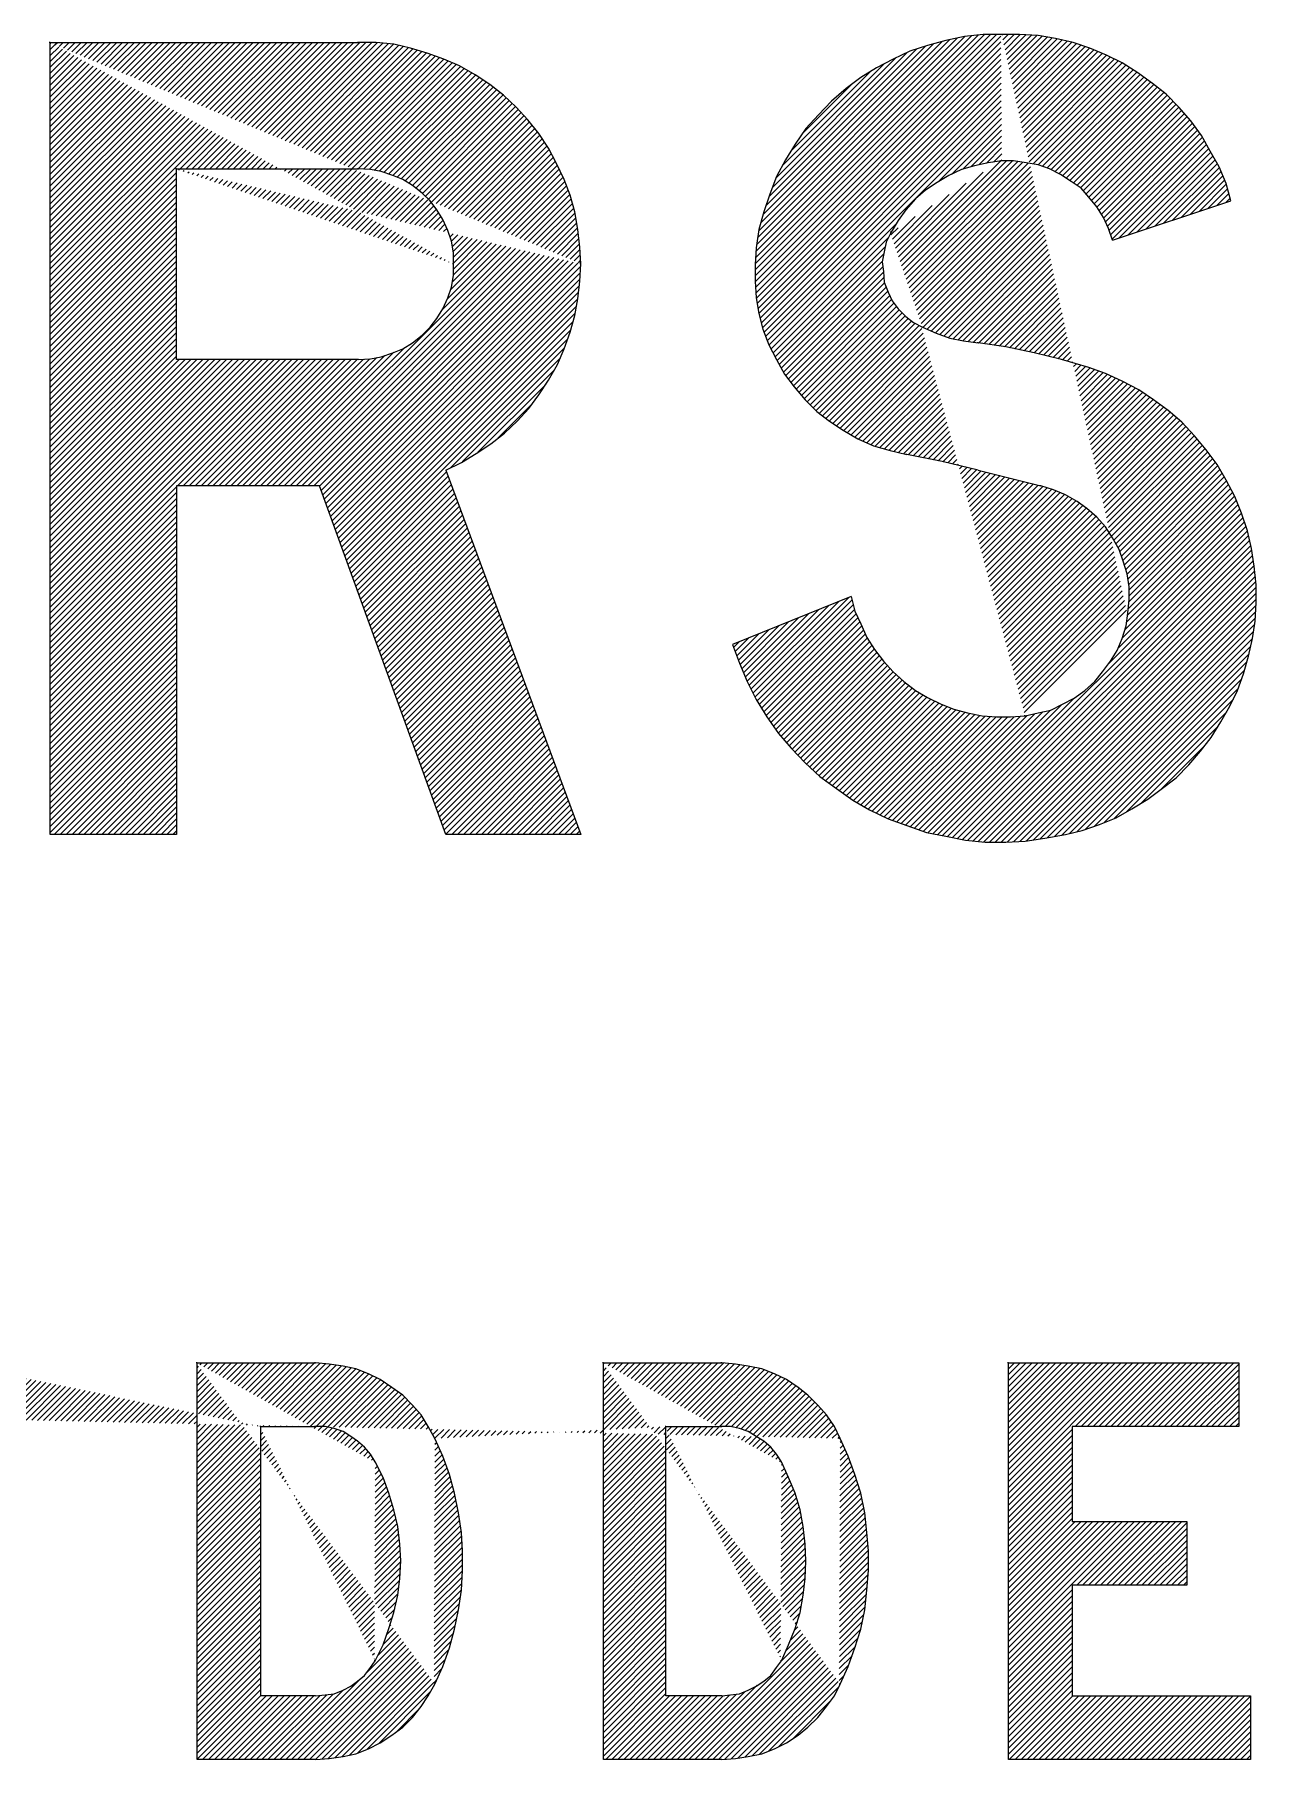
# Model space of a CAD drawing. Extents: x 216 to 276, y 156.6 to 231.6.
# Drawn here: x 249.47 to 258.87, y 179.55 to 192.64 of the extents above; entities that cross this region are included whole.
import ezdxf

# ---------------------------------------------------------------- set-up
doc = ezdxf.new("R2010")
doc.units = 0
doc.header["$MEASUREMENT"] = 0
doc.linetypes.add('CENTERX2', pattern=[101.6, 63.5, -12.7, 12.7, -12.7])
doc.layers.get('0').update_dxf_attribs({"linetype": 'CONTINUOUS'})
doc.layers.add('L25', color=1, linetype='CONTINUOUS')
pattern_1 = [(45, (0, 0), (-0.0224506403, 0.0224506403), [])]

msp = doc.modelspace()

# ---------------------------------------------------------------- hatches: boundary and pattern name
at = {"layer": 'L25', "linetype": 'CENTERX2'}
h = msp.add_hatch(dxfattribs=at)
h.set_pattern_fill('ANSI31', color=256, scale=0.01, style=0)
h.set_pattern_definition(pattern_1)
h.paths.add_polyline_path([(251.926, 191.62), (251.919, 191.62)], flags=17)
edge = h.paths.add_edge_path(flags=16)
edge.add_line((250.548, 190.175), (250.548, 191.62))
edge.add_line((250.548, 191.62), (251.926, 191.62))
edge.add_line((252.015, 191.613), (251.926, 191.62))
edge.add_line((252.015, 191.613), (252.097, 191.598))
edge.add_line((252.097, 191.598), (252.186, 191.568))
edge.add_line((252.186, 191.568), (252.26, 191.539))
edge.add_line((252.26, 191.539), (252.334, 191.494))
edge.add_line((252.334, 191.494), (252.408, 191.435))
edge.add_line((252.408, 191.435), (252.467, 191.376))
edge.add_line((252.467, 191.376), (252.519, 191.309))
edge.add_line((252.519, 191.309), (252.563, 191.235))
edge.add_line((252.563, 191.235), (252.601, 191.153))
edge.add_line((252.601, 191.153), (252.63, 191.072))
edge.add_line((252.63, 191.072), (252.645, 190.983))
edge.add_line((252.645, 190.983), (252.645, 190.901))
edge.add_line((252.645, 190.901), (252.645, 190.812))
edge.add_line((252.645, 190.812), (252.63, 190.724))
edge.add_line((252.63, 190.724), (252.601, 190.642))
edge.add_line((252.601, 190.642), (252.563, 190.56))
edge.add_line((252.563, 190.56), (252.519, 190.486))
edge.add_line((252.519, 190.486), (252.467, 190.42))
edge.add_line((252.467, 190.42), (252.408, 190.36))
edge.add_line((252.408, 190.36), (252.334, 190.301))
edge.add_line((252.334, 190.301), (252.26, 190.257))
edge.add_line((252.26, 190.257), (252.186, 190.227))
edge.add_line((252.186, 190.227), (252.097, 190.197))
edge.add_line((252.097, 190.197), (252.015, 190.182))
edge.add_line((252.015, 190.182), (251.926, 190.175))
edge.add_line((251.926, 190.175), (250.548, 190.175))
h.paths.add_polyline_path([(251.926, 192.576), (251.919, 192.576)], flags=17)
edge = h.paths.add_edge_path()
edge.add_line((249.592, 186.581), (249.592, 192.576))
edge.add_line((249.592, 192.576), (251.926, 192.576))
edge.add_line((252.06, 192.576), (251.926, 192.576))
edge.add_line((252.06, 192.576), (252.193, 192.562))
edge.add_line((252.193, 192.562), (252.319, 192.532))
edge.add_line((252.319, 192.532), (252.445, 192.495))
edge.add_line((252.445, 192.495), (252.571, 192.45))
edge.add_line((252.571, 192.45), (252.689, 192.398))
edge.add_line((252.689, 192.398), (252.808, 192.332))
edge.add_line((252.808, 192.332), (252.919, 192.258))
edge.add_line((252.919, 192.258), (253.023, 192.176))
edge.add_line((253.023, 192.176), (253.119, 192.087))
edge.add_line((253.119, 192.087), (253.208, 191.991))
edge.add_line((253.208, 191.991), (253.29, 191.887))
edge.add_line((253.29, 191.887), (253.364, 191.776))
edge.add_line((253.364, 191.776), (253.423, 191.665))
edge.add_line((253.423, 191.665), (253.482, 191.539))
edge.add_line((253.482, 191.539), (253.527, 191.42))
edge.add_line((253.527, 191.42), (253.564, 191.294))
edge.add_line((253.564, 191.294), (253.586, 191.161))
edge.add_line((253.586, 191.161), (253.601, 191.027))
edge.add_line((253.601, 191.027), (253.608, 190.901))
edge.add_line((253.608, 190.901), (253.601, 190.768))
edge.add_line((253.601, 190.768), (253.586, 190.635))
edge.add_line((253.586, 190.635), (253.564, 190.509))
edge.add_line((253.564, 190.509), (253.527, 190.383))
edge.add_line((253.527, 190.383), (253.482, 190.257))
edge.add_line((253.482, 190.257), (253.431, 190.138))
edge.add_line((253.431, 190.138), (253.364, 190.019))
edge.add_line((253.364, 190.019), (253.29, 189.908))
edge.add_line((253.29, 189.908), (253.216, 189.805))
edge.add_line((253.216, 189.805), (253.127, 189.708))
edge.add_line((253.127, 189.708), (253.03, 189.619))
edge.add_line((253.03, 189.619), (252.927, 189.538))
edge.add_line((252.927, 189.538), (252.815, 189.464))
edge.add_line((252.815, 189.464), (252.704, 189.397))
edge.add_line((252.704, 189.397), (252.586, 189.338))
edge.add_line((252.586, 189.338), (253.608, 186.581))
edge.add_line((253.608, 186.581), (252.586, 186.581))
edge.add_line((252.586, 186.581), (251.63, 189.219))
edge.add_line((251.63, 189.219), (250.548, 189.219))
edge.add_line((250.548, 189.219), (250.548, 186.581))
edge.add_line((250.548, 186.581), (249.592, 186.581))
edge = h.paths.add_edge_path()
edge.add_line((250.548, 191.62), (250.54, 191.62))
edge.add_line((252.645, 190.901), (252.638, 190.901))
edge.add_line((249.592, 192.576), (249.584, 192.576))
edge.add_line((253.608, 190.901), (253.601, 190.901))
h = msp.add_hatch(dxfattribs=at)
h.set_pattern_fill('ANSI31', color=256, scale=0.01, style=0)
h.set_pattern_definition(pattern_1)
h.paths.add_polyline_path([(256.069, 189.456), (256.076, 189.456)], flags=16)
h.paths.add_polyline_path([(257.092, 189.219), (257.084, 189.219)], flags=16)
edge = h.paths.add_edge_path()
edge.add_line((256.929, 192.636), (256.795, 192.636))
edge.add_line((256.795, 192.636), (256.655, 192.636))
edge.add_line((256.655, 192.636), (256.514, 192.621))
edge.add_line((256.514, 192.621), (256.373, 192.591))
edge.add_line((256.373, 192.591), (256.232, 192.554))
edge.add_line((256.232, 192.554), (256.099, 192.51))
edge.add_line((256.099, 192.51), (255.973, 192.45))
edge.add_line((255.973, 192.45), (255.847, 192.384))
edge.add_line((255.847, 192.384), (255.728, 192.31))
edge.add_line((255.728, 192.31), (255.617, 192.228))
edge.add_line((255.617, 192.228), (255.506, 192.132))
edge.add_line((255.506, 192.132), (255.409, 192.028))
edge.add_line((255.409, 192.028), (255.313, 191.924))
edge.add_line((255.313, 191.924), (255.232, 191.806))
edge.add_line((255.232, 191.806), (255.157, 191.687))
edge.add_line((255.157, 191.687), (255.091, 191.561))
edge.add_line((255.091, 191.561), (255.039, 191.428))
edge.add_line((255.039, 191.428), (254.994, 191.294))
edge.add_line((254.994, 191.294), (254.957, 191.161))
edge.add_line((254.957, 191.161), (254.935, 191.02))
edge.add_line((254.935, 191.02), (254.928, 190.894))
edge.add_line((254.928, 190.894), (254.928, 190.768))
edge.add_line((254.928, 190.768), (254.935, 190.642))
edge.add_line((254.935, 190.642), (254.957, 190.523))
edge.add_line((254.957, 190.523), (254.987, 190.405))
edge.add_line((254.987, 190.405), (255.031, 190.286))
edge.add_line((255.031, 190.286), (255.091, 190.175))
edge.add_line((255.091, 190.175), (255.15, 190.064))
edge.add_line((255.15, 190.064), (255.224, 189.968))
edge.add_line((255.224, 189.968), (255.306, 189.871))
edge.add_line((255.306, 189.871), (255.395, 189.782))
edge.add_line((255.395, 189.782), (255.491, 189.708))
edge.add_line((255.491, 189.708), (255.595, 189.641))
edge.add_line((255.595, 189.641), (255.706, 189.575))
edge.add_line((255.706, 189.575), (255.824, 189.523))
edge.add_line((255.824, 189.523), (255.95, 189.486))
edge.add_line((255.95, 189.486), (256.076, 189.456))
edge.add_line((256.343, 189.404), (256.076, 189.456))
edge.add_line((256.617, 189.338), (256.343, 189.404))
edge.add_line((256.617, 189.338), (257.092, 189.219))
edge.add_line((257.188, 189.189), (257.092, 189.219))
edge.add_line((257.188, 189.189), (257.277, 189.152))
edge.add_line((257.277, 189.152), (257.366, 189.1))
edge.add_line((257.366, 189.1), (257.44, 189.049))
edge.add_line((257.44, 189.049), (257.514, 188.982))
edge.add_line((257.514, 188.982), (257.581, 188.908))
edge.add_line((257.581, 188.908), (257.633, 188.826))
edge.add_line((257.633, 188.826), (257.685, 188.737))
edge.add_line((257.685, 188.737), (257.714, 188.648))
edge.add_line((257.714, 188.648), (257.744, 188.552))
edge.add_line((257.744, 188.552), (257.759, 188.456))
edge.add_line((257.759, 188.456), (257.759, 188.359))
edge.add_line((257.759, 188.359), (257.751, 188.256))
edge.add_line((257.751, 188.256), (257.737, 188.159))
edge.add_line((257.737, 188.159), (257.707, 188.063))
edge.add_line((257.707, 188.063), (257.67, 187.974))
edge.add_line((257.67, 187.974), (257.618, 187.892))
edge.add_line((257.618, 187.892), (257.559, 187.811))
edge.add_line((257.559, 187.811), (257.499, 187.737))
edge.add_line((257.499, 187.737), (257.425, 187.67))
edge.add_line((257.425, 187.67), (257.344, 187.611))
edge.add_line((257.344, 187.611), (257.255, 187.566))
edge.add_line((257.255, 187.566), (257.166, 187.522))
edge.add_line((257.166, 187.522), (257.07, 187.5))
edge.add_line((257.07, 187.5), (256.973, 187.477))
edge.add_line((256.973, 187.477), (256.862, 187.47))
edge.add_line((256.862, 187.47), (256.758, 187.47))
edge.add_line((256.758, 187.47), (256.647, 187.477))
edge.add_line((256.647, 187.477), (256.536, 187.5))
edge.add_line((256.536, 187.5), (256.432, 187.529))
edge.add_line((256.432, 187.529), (256.336, 187.566))
edge.add_line((256.336, 187.566), (256.232, 187.618))
edge.add_line((256.232, 187.618), (256.143, 187.67))
edge.add_line((256.143, 187.67), (256.054, 187.737))
edge.add_line((256.054, 187.737), (255.973, 187.811))
edge.add_line((255.973, 187.811), (255.899, 187.892))
edge.add_line((255.899, 187.892), (255.832, 187.981))
edge.add_line((255.832, 187.981), (255.773, 188.07))
edge.add_line((255.773, 188.07), (255.728, 188.174))
edge.add_line((255.728, 188.174), (255.684, 188.27))
edge.add_line((255.684, 188.27), (255.654, 188.382))
edge.add_line((255.654, 188.382), (254.757, 188.018))
edge.add_line((254.757, 188.018), (254.809, 187.878))
edge.add_line((254.809, 187.878), (254.868, 187.737))
edge.add_line((254.868, 187.737), (254.935, 187.603))
edge.add_line((254.935, 187.603), (255.017, 187.47))
edge.add_line((255.017, 187.47), (255.106, 187.344))
edge.add_line((255.106, 187.344), (255.202, 187.233))
edge.add_line((255.202, 187.233), (255.306, 187.122))
edge.add_line((255.306, 187.122), (255.417, 187.018))
edge.add_line((255.417, 187.018), (255.543, 186.929))
edge.add_line((255.543, 186.929), (255.669, 186.84))
edge.add_line((255.669, 186.84), (255.795, 186.766))
edge.add_line((255.795, 186.766), (255.936, 186.699))
edge.add_line((255.936, 186.699), (256.076, 186.647))
edge.add_line((256.076, 186.647), (256.225, 186.595))
edge.add_line((256.225, 186.595), (256.373, 186.566))
edge.add_line((256.373, 186.566), (256.521, 186.536))
edge.add_line((256.521, 186.536), (256.669, 186.521))
edge.add_line((256.669, 186.521), (256.825, 186.521))
edge.add_line((256.825, 186.521), (256.973, 186.529))
edge.add_line((256.973, 186.529), (257.121, 186.551))
edge.add_line((257.121, 186.551), (257.277, 186.581))
edge.add_line((257.277, 186.581), (257.403, 186.61))
edge.add_line((257.403, 186.61), (257.536, 186.655))
edge.add_line((257.536, 186.655), (257.662, 186.707))
edge.add_line((257.662, 186.707), (257.781, 186.773))
edge.add_line((257.781, 186.773), (257.9, 186.847))
edge.add_line((257.9, 186.847), (258.003, 186.922))
edge.add_line((258.003, 186.922), (258.115, 187.01))
edge.add_line((258.115, 187.01), (258.211, 187.107))
edge.add_line((258.211, 187.107), (258.3, 187.211))
edge.add_line((258.3, 187.211), (258.381, 187.314))
edge.add_line((258.381, 187.314), (258.455, 187.433))
edge.add_line((258.455, 187.433), (258.522, 187.551))
edge.add_line((258.522, 187.551), (258.581, 187.67))
edge.add_line((258.581, 187.67), (258.626, 187.796))
edge.add_line((258.626, 187.796), (258.663, 187.929))
edge.add_line((258.663, 187.929), (258.693, 188.063))
edge.add_line((258.693, 188.063), (258.715, 188.196))
edge.add_line((258.715, 188.196), (258.722, 188.337))
edge.add_line((258.722, 188.337), (258.722, 188.47))
edge.add_line((258.722, 188.47), (258.707, 188.611))
edge.add_line((258.707, 188.611), (258.685, 188.745))
edge.add_line((258.685, 188.745), (258.656, 188.878))
edge.add_line((258.656, 188.878), (258.611, 189.012))
edge.add_line((258.611, 189.012), (258.559, 189.138))
edge.add_line((258.559, 189.138), (258.493, 189.263))
edge.add_line((258.493, 189.263), (258.426, 189.382))
edge.add_line((258.426, 189.382), (258.344, 189.493))
edge.add_line((258.344, 189.493), (258.255, 189.597))
edge.add_line((258.255, 189.597), (258.159, 189.701))
edge.add_line((258.159, 189.701), (258.055, 189.79))
edge.add_line((258.055, 189.79), (257.944, 189.871))
edge.add_line((257.944, 189.871), (257.833, 189.945))
edge.add_line((257.833, 189.945), (257.707, 190.012))
edge.add_line((257.707, 190.012), (257.581, 190.071))
edge.add_line((257.581, 190.071), (257.455, 190.116))
edge.add_line((257.455, 190.116), (257.247, 190.175))
edge.add_line((257.247, 190.175), (257.04, 190.227))
edge.add_line((257.04, 190.227), (256.825, 190.271))
edge.add_line((256.825, 190.271), (256.617, 190.301))
edge.add_line((256.617, 190.301), (256.506, 190.316))
edge.add_line((256.506, 190.316), (256.403, 190.338))
edge.add_line((256.403, 190.338), (256.299, 190.375))
edge.add_line((256.299, 190.375), (256.195, 190.42))
edge.add_line((256.195, 190.42), (256.128, 190.457))
edge.add_line((256.128, 190.457), (256.069, 190.501))
edge.add_line((256.069, 190.501), (256.01, 190.56))
edge.add_line((256.01, 190.56), (255.965, 190.62))
edge.add_line((255.965, 190.62), (255.936, 190.686))
edge.add_line((255.936, 190.686), (255.906, 190.761))
edge.add_line((255.906, 190.761), (255.899, 190.842))
edge.add_line((255.899, 190.842), (255.891, 190.916))
edge.add_line((255.891, 190.916), (255.906, 190.99))
edge.add_line((255.906, 190.99), (255.921, 191.064))
edge.add_line((255.921, 191.064), (255.958, 191.139))
edge.add_line((255.958, 191.139), (256.01, 191.227))
edge.add_line((256.01, 191.227), (256.069, 191.309))
edge.add_line((256.069, 191.309), (256.143, 191.391))
edge.add_line((256.143, 191.391), (256.217, 191.457))
edge.add_line((256.217, 191.457), (256.306, 191.517))
edge.add_line((256.306, 191.517), (256.395, 191.568))
edge.add_line((256.395, 191.568), (256.491, 191.613))
edge.add_line((256.491, 191.613), (256.588, 191.643))
edge.add_line((256.588, 191.643), (256.692, 191.665))
edge.add_line((256.692, 191.665), (256.795, 191.68))
edge.add_line((256.795, 191.68), (256.884, 191.68))
edge.add_line((256.884, 191.68), (256.981, 191.665))
edge.add_line((256.981, 191.665), (257.07, 191.65))
edge.add_line((257.07, 191.65), (257.158, 191.62))
edge.add_line((257.158, 191.62), (257.24, 191.576))
edge.add_line((257.24, 191.576), (257.322, 191.524))
edge.add_line((257.322, 191.524), (257.396, 191.472))
edge.add_line((257.396, 191.472), (257.455, 191.405))
edge.add_line((257.455, 191.405), (257.514, 191.331))
edge.add_line((257.514, 191.331), (257.566, 191.25))
edge.add_line((257.566, 191.25), (257.603, 191.168))
edge.add_line((257.603, 191.168), (257.633, 191.079))
edge.add_line((257.633, 191.079), (258.53, 191.376))
edge.add_line((258.53, 191.376), (258.493, 191.509))
edge.add_line((258.493, 191.509), (258.441, 191.635))
edge.add_line((258.441, 191.635), (258.374, 191.754))
edge.add_line((258.374, 191.754), (258.307, 191.872))
edge.add_line((258.307, 191.872), (258.226, 191.983))
edge.add_line((258.226, 191.983), (258.137, 192.087))
edge.add_line((258.137, 192.087), (258.04, 192.184))
edge.add_line((258.04, 192.184), (257.937, 192.265))
edge.add_line((257.937, 192.265), (257.826, 192.347))
edge.add_line((257.826, 192.347), (257.707, 192.421))
edge.add_line((257.707, 192.421), (257.588, 192.48))
edge.add_line((257.588, 192.48), (257.462, 192.532))
edge.add_line((257.462, 192.532), (257.336, 192.576))
edge.add_line((257.336, 192.576), (257.203, 192.606))
edge.add_line((257.203, 192.606), (257.07, 192.628))
edge.add_line((257.07, 192.628), (256.929, 192.636))
edge = h.paths.add_edge_path(flags=16)
edge.add_line((256.617, 190.301), (256.61, 190.301))
edge.add_line((256.617, 190.301), (256.61, 190.301))
edge = h.paths.add_edge_path(flags=16)
edge.add_line((256.795, 192.636), (256.788, 192.636))
edge.add_line((256.795, 191.68), (256.788, 191.68))
edge.add_line((255.958, 191.139), (255.95, 191.139))
edge.add_line((256.195, 190.42), (256.188, 190.42))
edge.add_line((256.973, 187.477), (256.966, 187.477))
edge.add_line((257.751, 188.256), (257.744, 188.256))
h = msp.add_hatch(dxfattribs=at)
h.set_pattern_fill('ANSI31', color=256, scale=0.01, style=0)
h.set_pattern_definition(pattern_1)
h.paths.add_polyline_path([(238.764, 180.896), (238.756, 180.896)], flags=0)
edge = h.paths.add_edge_path(flags=16)
edge.add_line((238.193, 180.059), (238.193, 180.896))
edge.add_line((238.193, 180.896), (238.764, 180.896))
edge.add_line((238.838, 180.896), (238.764, 180.896))
edge.add_line((238.838, 180.896), (238.912, 180.881))
edge.add_line((238.912, 180.881), (238.979, 180.852))
edge.add_line((238.979, 180.852), (239.038, 180.815))
edge.add_line((239.038, 180.815), (239.097, 180.778))
edge.add_line((239.097, 180.778), (239.149, 180.726))
edge.add_line((239.149, 180.726), (239.194, 180.666))
edge.add_line((239.194, 180.666), (239.231, 180.6))
edge.add_line((239.231, 180.6), (239.253, 180.533))
edge.add_line((239.253, 180.533), (239.268, 180.459))
edge.add_line((239.268, 180.459), (239.275, 180.385))
edge.add_line((239.275, 180.385), (239.268, 180.333))
edge.add_line((239.268, 180.333), (239.253, 180.274))
edge.add_line((239.253, 180.274), (239.231, 180.222))
edge.add_line((239.231, 180.222), (239.201, 180.177))
edge.add_line((239.201, 180.177), (239.156, 180.133))
edge.add_line((239.156, 180.133), (239.112, 180.103))
edge.add_line((239.112, 180.103), (239.06, 180.081))
edge.add_line((239.06, 180.081), (239.001, 180.066))
edge.add_line((239.001, 180.066), (238.942, 180.059))
edge.add_line((238.942, 180.059), (238.193, 180.059))
h.paths.add_polyline_path([(238.912, 182.097), (238.904, 182.097)], flags=0)
edge = h.paths.add_edge_path(flags=16)
edge.add_line((238.193, 181.378), (238.193, 182.097))
edge.add_line((238.193, 182.097), (238.912, 182.097))
edge.add_line((238.971, 182.097), (238.912, 182.097))
edge.add_line((238.971, 182.097), (239.016, 182.075))
edge.add_line((239.016, 182.075), (239.068, 182.052))
edge.add_line((239.068, 182.052), (239.105, 182.023))
edge.add_line((239.105, 182.023), (239.142, 181.978))
edge.add_line((239.142, 181.978), (239.164, 181.934))
edge.add_line((239.164, 181.934), (239.179, 181.882))
edge.add_line((239.179, 181.882), (239.186, 181.83))
edge.add_line((239.186, 181.83), (239.179, 181.763))
edge.add_line((239.179, 181.763), (239.164, 181.697))
edge.add_line((239.164, 181.697), (239.142, 181.63))
edge.add_line((239.142, 181.63), (239.105, 181.571))
edge.add_line((239.105, 181.571), (239.06, 181.519))
edge.add_line((239.06, 181.519), (239.016, 181.474))
edge.add_line((239.016, 181.474), (238.956, 181.437))
edge.add_line((238.956, 181.437), (238.897, 181.408))
edge.add_line((238.897, 181.408), (238.83, 181.385))
edge.add_line((238.83, 181.385), (238.764, 181.378))
edge.add_line((238.764, 181.378), (238.193, 181.378))
h.paths.add_polyline_path([(239.305, 181.104), (239.216, 181.141), (239.297, 181.185), (239.379, 181.237), (239.453, 181.304), (239.512, 181.378), (239.564, 181.452), (239.601, 181.534), (239.631, 181.615), (239.653, 181.697), (239.66, 181.786), (239.66, 181.874), (239.653, 181.956), (239.631, 182.045), (239.601, 182.126), (239.564, 182.208), (239.512, 182.275), (239.46, 182.341), (239.394, 182.401), (239.327, 182.453), (239.253, 182.497), (239.171, 182.534), (239.09, 182.556), (239.001, 182.571), (238.912, 182.579), (237.719, 182.579), (237.719, 179.577), (238.912, 179.577), (239.016, 179.584), (239.112, 179.599), (239.208, 179.629), (239.305, 179.673), (239.394, 179.718), (239.468, 179.777), (239.542, 179.851), (239.601, 179.91), (239.646, 179.985), (239.69, 180.059), (239.72, 180.14), (239.742, 180.222), (239.757, 180.303), (239.764, 180.385), (239.757, 180.474), (239.742, 180.555), (239.72, 180.637), (239.69, 180.718), (239.646, 180.792), (239.601, 180.867), (239.542, 180.926), (239.475, 180.992), (239.394, 181.052)], flags=17)
edge = h.paths.add_edge_path(flags=16)
edge.add_line((238.912, 182.579), (238.904, 182.579))
edge.add_line((238.912, 182.579), (238.904, 182.579))
h.paths.add_polyline_path([(240.854, 179.577), (240.854, 182.579), (242.588, 182.579), (242.588, 182.097), (241.335, 182.097), (241.335, 181.378), (242.203, 181.378), (242.203, 180.896), (241.335, 180.896), (241.335, 180.059), (242.684, 180.059), (242.684, 179.577)], flags=17)
h.paths.add_polyline_path([(246.938, 182.097), (246.931, 182.097)], flags=0)
edge = h.paths.add_edge_path(flags=16)
edge.add_line((246.249, 181.378), (246.249, 182.097))
edge.add_line((246.249, 182.097), (246.938, 182.097))
edge.add_line((246.998, 182.097), (246.938, 182.097))
edge.add_line((246.998, 182.097), (247.057, 182.075))
edge.add_line((247.057, 182.075), (247.116, 182.052))
edge.add_line((247.116, 182.052), (247.168, 182.015))
edge.add_line((247.168, 182.015), (247.213, 181.971))
edge.add_line((247.213, 181.971), (247.25, 181.919))
edge.add_line((247.25, 181.919), (247.272, 181.86))
edge.add_line((247.272, 181.86), (247.294, 181.8))
edge.add_line((247.294, 181.8), (247.294, 181.741))
edge.add_line((247.294, 181.741), (247.294, 181.674))
edge.add_line((247.294, 181.674), (247.272, 181.615))
edge.add_line((247.272, 181.615), (247.25, 181.556))
edge.add_line((247.25, 181.556), (247.213, 181.504))
edge.add_line((247.213, 181.504), (247.168, 181.459))
edge.add_line((247.168, 181.459), (247.116, 181.422))
edge.add_line((247.116, 181.422), (247.057, 181.4))
edge.add_line((247.057, 181.4), (246.998, 181.385))
edge.add_line((246.998, 181.385), (246.938, 181.378))
edge.add_line((246.938, 181.378), (246.249, 181.378))
h.paths.add_polyline_path([(246.938, 182.579), (246.931, 182.579)], flags=16)
edge = h.paths.add_edge_path(flags=17)
edge.add_line((245.767, 179.577), (245.767, 182.579))
edge.add_line((245.767, 182.579), (246.938, 182.579))
edge.add_line((247.027, 182.571), (246.938, 182.579))
edge.add_line((247.027, 182.571), (247.124, 182.556))
edge.add_line((247.124, 182.556), (247.213, 182.534))
edge.add_line((247.213, 182.534), (247.301, 182.497))
edge.add_line((247.301, 182.497), (247.383, 182.453))
edge.add_line((247.383, 182.453), (247.457, 182.393))
edge.add_line((247.457, 182.393), (247.531, 182.334))
edge.add_line((247.531, 182.334), (247.591, 182.26))
edge.add_line((247.591, 182.26), (247.65, 182.186))
edge.add_line((247.65, 182.186), (247.694, 182.104))
edge.add_line((247.694, 182.104), (247.731, 182.015))
edge.add_line((247.731, 182.015), (247.754, 181.926))
edge.add_line((247.754, 181.926), (247.768, 181.83))
edge.add_line((247.768, 181.83), (247.776, 181.741))
edge.add_line((247.776, 181.741), (247.768, 181.637))
edge.add_line((247.768, 181.637), (247.754, 181.541))
edge.add_line((247.754, 181.541), (247.724, 181.445))
edge.add_line((247.724, 181.445), (247.687, 181.356))
edge.add_line((247.687, 181.356), (247.635, 181.274))
edge.add_line((247.635, 181.274), (247.576, 181.193))
edge.add_line((247.576, 181.193), (247.509, 181.118))
edge.add_line((247.509, 181.118), (247.435, 181.059))
edge.add_line((247.435, 181.059), (247.353, 181))
edge.add_line((247.353, 181), (247.264, 180.955))
edge.add_line((247.264, 180.955), (247.776, 179.577))
edge.add_line((247.776, 179.577), (247.264, 179.577))
edge.add_line((247.264, 179.577), (246.783, 180.896))
edge.add_line((246.783, 180.896), (246.249, 180.896))
edge.add_line((246.249, 180.896), (246.249, 179.577))
edge.add_line((246.249, 179.577), (245.767, 179.577))
h.paths.add_polyline_path([(248.843, 179.577), (248.843, 182.579), (249.317, 182.579), (249.317, 179.577)], flags=17)
h.paths.add_polyline_path([(251.6, 182.097), (251.593, 182.097)], flags=0)
edge = h.paths.add_edge_path(flags=16)
edge.add_line((251.185, 180.059), (251.185, 182.097))
edge.add_line((251.185, 182.097), (251.6, 182.097))
edge.add_line((251.674, 182.097), (251.6, 182.097))
edge.add_line((251.674, 182.097), (251.741, 182.082))
edge.add_line((251.741, 182.082), (251.808, 182.06))
edge.add_line((251.808, 182.06), (251.867, 182.023))
edge.add_line((251.867, 182.023), (251.919, 181.986))
edge.add_line((251.919, 181.986), (251.971, 181.941))
edge.add_line((251.971, 181.941), (252.015, 181.889))
edge.add_line((252.015, 181.889), (252.052, 181.83))
edge.add_line((252.052, 181.83), (252.111, 181.711))
edge.add_line((252.111, 181.711), (252.156, 181.593))
edge.add_line((252.156, 181.593), (252.193, 181.467))
edge.add_line((252.193, 181.467), (252.223, 181.341))
edge.add_line((252.223, 181.341), (252.237, 181.207))
edge.add_line((252.237, 181.207), (252.245, 181.081))
edge.add_line((252.245, 181.081), (252.237, 180.948))
edge.add_line((252.237, 180.948), (252.223, 180.822))
edge.add_line((252.223, 180.822), (252.193, 180.689))
edge.add_line((252.193, 180.689), (252.156, 180.57))
edge.add_line((252.156, 180.57), (252.111, 180.444))
edge.add_line((252.111, 180.444), (252.052, 180.325))
edge.add_line((252.052, 180.325), (252.015, 180.274))
edge.add_line((252.015, 180.274), (251.971, 180.214))
edge.add_line((251.971, 180.214), (251.919, 180.17))
edge.add_line((251.919, 180.17), (251.867, 180.133))
edge.add_line((251.867, 180.133), (251.808, 180.103))
edge.add_line((251.808, 180.103), (251.741, 180.073))
edge.add_line((251.741, 180.073), (251.674, 180.066))
edge.add_line((251.674, 180.066), (251.6, 180.059))
edge.add_line((251.6, 180.059), (251.185, 180.059))
h.paths.add_polyline_path([(251.6, 182.579), (251.593, 182.579)], flags=16)
edge = h.paths.add_edge_path(flags=17)
edge.add_line((250.703, 179.577), (250.703, 182.579))
edge.add_line((250.703, 182.579), (251.6, 182.579))
edge.add_line((251.704, 182.571), (251.6, 182.579))
edge.add_line((251.704, 182.571), (251.808, 182.556))
edge.add_line((251.808, 182.556), (251.904, 182.534))
edge.add_line((251.904, 182.534), (252, 182.497))
edge.add_line((252, 182.497), (252.089, 182.453))
edge.add_line((252.089, 182.453), (252.178, 182.393))
edge.add_line((252.178, 182.393), (252.26, 182.334))
edge.add_line((252.26, 182.334), (252.334, 182.26))
edge.add_line((252.334, 182.26), (252.4, 182.186))
edge.add_line((252.4, 182.186), (252.452, 182.097))
edge.add_line((252.452, 182.097), (252.504, 182.008))
edge.add_line((252.504, 182.008), (252.563, 181.874))
edge.add_line((252.563, 181.874), (252.615, 181.734))
edge.add_line((252.615, 181.734), (252.652, 181.593))
edge.add_line((252.652, 181.593), (252.682, 181.445))
edge.add_line((252.682, 181.445), (252.704, 181.296))
edge.add_line((252.704, 181.296), (252.712, 181.156))
edge.add_line((252.712, 181.156), (252.712, 181.007))
edge.add_line((252.712, 181.007), (252.704, 180.859))
edge.add_line((252.704, 180.859), (252.682, 180.711))
edge.add_line((252.682, 180.711), (252.652, 180.563))
edge.add_line((252.652, 180.563), (252.615, 180.422))
edge.add_line((252.615, 180.422), (252.563, 180.281))
edge.add_line((252.563, 180.281), (252.504, 180.148))
edge.add_line((252.504, 180.148), (252.452, 180.059))
edge.add_line((252.452, 180.059), (252.4, 179.977))
edge.add_line((252.4, 179.977), (252.334, 179.896))
edge.add_line((252.334, 179.896), (252.26, 179.822))
edge.add_line((252.26, 179.822), (252.178, 179.762))
edge.add_line((252.178, 179.762), (252.089, 179.703))
edge.add_line((252.089, 179.703), (252, 179.658))
edge.add_line((252, 179.658), (251.904, 179.621))
edge.add_line((251.904, 179.621), (251.808, 179.599))
edge.add_line((251.808, 179.599), (251.704, 179.584))
edge.add_line((251.704, 179.584), (251.6, 179.577))
edge.add_line((251.6, 179.577), (250.703, 179.577))
h.paths.add_polyline_path([(254.676, 182.097), (254.668, 182.097)], flags=16)
edge = h.paths.add_edge_path(flags=17)
edge.add_line((254.253, 180.059), (254.253, 182.097))
edge.add_line((254.253, 182.097), (254.676, 182.097))
edge.add_line((254.742, 182.097), (254.676, 182.097))
edge.add_line((254.742, 182.097), (254.809, 182.082))
edge.add_line((254.809, 182.082), (254.876, 182.06))
edge.add_line((254.876, 182.06), (254.935, 182.023))
edge.add_line((254.935, 182.023), (254.994, 181.986))
edge.add_line((254.994, 181.986), (255.046, 181.941))
edge.add_line((255.046, 181.941), (255.091, 181.889))
edge.add_line((255.091, 181.889), (255.128, 181.83))
edge.add_line((255.128, 181.83), (255.18, 181.711))
edge.add_line((255.18, 181.711), (255.232, 181.593))
edge.add_line((255.232, 181.593), (255.269, 181.467))
edge.add_line((255.269, 181.467), (255.291, 181.341))
edge.add_line((255.291, 181.341), (255.306, 181.207))
edge.add_line((255.306, 181.207), (255.313, 181.081))
edge.add_line((255.313, 181.081), (255.306, 180.948))
edge.add_line((255.306, 180.948), (255.291, 180.822))
edge.add_line((255.291, 180.822), (255.269, 180.689))
edge.add_line((255.269, 180.689), (255.232, 180.57))
edge.add_line((255.232, 180.57), (255.18, 180.444))
edge.add_line((255.18, 180.444), (255.128, 180.325))
edge.add_line((255.128, 180.325), (255.091, 180.274))
edge.add_line((255.091, 180.274), (255.046, 180.214))
edge.add_line((255.046, 180.214), (254.994, 180.17))
edge.add_line((254.994, 180.17), (254.935, 180.133))
edge.add_line((254.935, 180.133), (254.876, 180.103))
edge.add_line((254.876, 180.103), (254.809, 180.073))
edge.add_line((254.809, 180.073), (254.742, 180.066))
edge.add_line((254.742, 180.066), (254.676, 180.059))
edge.add_line((254.676, 180.059), (254.253, 180.059))
h.paths.add_polyline_path([(254.676, 182.579), (254.668, 182.579)], flags=17)
edge = h.paths.add_edge_path()
edge.add_line((253.779, 179.577), (253.779, 182.579))
edge.add_line((253.779, 182.579), (254.676, 182.579))
edge.add_line((254.779, 182.571), (254.676, 182.579))
edge.add_line((254.779, 182.571), (254.876, 182.556))
edge.add_line((254.876, 182.556), (254.98, 182.534))
edge.add_line((254.98, 182.534), (255.076, 182.497))
edge.add_line((255.076, 182.497), (255.165, 182.453))
edge.add_line((255.165, 182.453), (255.254, 182.393))
edge.add_line((255.254, 182.393), (255.328, 182.334))
edge.add_line((255.328, 182.334), (255.402, 182.26))
edge.add_line((255.402, 182.26), (255.469, 182.186))
edge.add_line((255.469, 182.186), (255.528, 182.097))
edge.add_line((255.528, 182.097), (255.572, 182.008))
edge.add_line((255.572, 182.008), (255.632, 181.874))
edge.add_line((255.632, 181.874), (255.684, 181.734))
edge.add_line((255.684, 181.734), (255.728, 181.593))
edge.add_line((255.728, 181.593), (255.758, 181.445))
edge.add_line((255.758, 181.445), (255.773, 181.296))
edge.add_line((255.773, 181.296), (255.787, 181.156))
edge.add_line((255.787, 181.156), (255.787, 181.007))
edge.add_line((255.787, 181.007), (255.773, 180.859))
edge.add_line((255.773, 180.859), (255.758, 180.711))
edge.add_line((255.758, 180.711), (255.728, 180.563))
edge.add_line((255.728, 180.563), (255.684, 180.422))
edge.add_line((255.684, 180.422), (255.632, 180.281))
edge.add_line((255.632, 180.281), (255.572, 180.148))
edge.add_line((255.572, 180.148), (255.528, 180.059))
edge.add_line((255.528, 180.059), (255.469, 179.977))
edge.add_line((255.469, 179.977), (255.402, 179.896))
edge.add_line((255.402, 179.896), (255.328, 179.822))
edge.add_line((255.328, 179.822), (255.254, 179.762))
edge.add_line((255.254, 179.762), (255.165, 179.703))
edge.add_line((255.165, 179.703), (255.076, 179.658))
edge.add_line((255.076, 179.658), (254.98, 179.621))
edge.add_line((254.98, 179.621), (254.876, 179.599))
edge.add_line((254.876, 179.599), (254.779, 179.584))
edge.add_line((254.779, 179.584), (254.676, 179.577))
edge.add_line((254.676, 179.577), (253.779, 179.577))
h.paths.add_polyline_path([(231.99, 182.579), (230.137, 182.579), (230.137, 182.097), (230.826, 182.097), (230.826, 179.577), (231.3, 179.577), (231.3, 182.097), (231.99, 182.097)], flags=17)
h.paths.add_polyline_path([(233.242, 181.837), (233.213, 181.771), (233.176, 181.615), (233.146, 181.467), (233.124, 181.311), (233.116, 181.156), (233.116, 181), (233.124, 180.844), (233.146, 180.689), (233.176, 180.54), (233.213, 180.385), (233.242, 180.318), (233.272, 180.259), (233.316, 180.199), (233.368, 180.155), (233.42, 180.111), (233.487, 180.073), (233.554, 180.051), (233.62, 180.036), (233.694, 180.029), (233.761, 180.036), (233.835, 180.051), (233.902, 180.073), (233.961, 180.111), (234.02, 180.155), (234.072, 180.199), (234.117, 180.259), (234.146, 180.318), (234.176, 180.385), (234.213, 180.54), (234.243, 180.689), (234.258, 180.844), (234.272, 181), (234.272, 181.156), (234.258, 181.311), (234.243, 181.467), (234.213, 181.615), (234.176, 181.771), (234.146, 181.837), (234.117, 181.897), (234.072, 181.956), (234.02, 182.008), (233.961, 182.045), (233.902, 182.082), (233.835, 182.104), (233.761, 182.126), (233.694, 182.126), (233.62, 182.126), (233.554, 182.104), (233.487, 182.082), (233.42, 182.045), (233.368, 182.008), (233.316, 181.956), (233.272, 181.897)], flags=17)
h.paths.add_polyline_path([(232.761, 181.956), (232.731, 181.86), (232.694, 181.689), (232.664, 181.511), (232.649, 181.341), (232.635, 181.163), (232.635, 180.992), (232.649, 180.815), (232.664, 180.644), (232.694, 180.466), (232.731, 180.296), (232.761, 180.199), (232.805, 180.111), (232.849, 180.022), (232.909, 179.933), (232.975, 179.859), (233.042, 179.792), (233.124, 179.725), (233.213, 179.673), (233.302, 179.629), (233.398, 179.592), (233.494, 179.57), (233.591, 179.555), (233.694, 179.547), (233.791, 179.555), (233.894, 179.57), (233.991, 179.592), (234.087, 179.629), (234.176, 179.673), (234.265, 179.725), (234.339, 179.792), (234.413, 179.859), (234.48, 179.933), (234.539, 180.022), (234.584, 180.111), (234.621, 180.199), (234.65, 180.296), (234.695, 180.466), (234.717, 180.644), (234.739, 180.815), (234.747, 180.992), (234.747, 181.163), (234.739, 181.341), (234.717, 181.511), (234.695, 181.689), (234.65, 181.86), (234.621, 181.956), (234.584, 182.045), (234.539, 182.134), (234.48, 182.223), (234.413, 182.297), (234.339, 182.371), (234.265, 182.43), (234.176, 182.482), (234.087, 182.527), (233.991, 182.564), (233.894, 182.586), (233.791, 182.601), (233.694, 182.608), (233.591, 182.601), (233.494, 182.586), (233.398, 182.564), (233.302, 182.527), (233.213, 182.482), (233.124, 182.43), (233.042, 182.371), (232.975, 182.297), (232.909, 182.223), (232.849, 182.134), (232.805, 182.045)])
edge = h.paths.add_edge_path()
edge.add_line((238.193, 180.896), (238.186, 180.896))
edge.add_line((239.275, 180.385), (239.268, 180.385))
edge.add_line((238.193, 182.097), (238.186, 182.097))
edge.add_line((239.186, 181.83), (239.179, 181.83))
edge.add_line((239.216, 181.141), (239.208, 181.141))
edge.add_line((239.512, 181.378), (239.505, 181.378))
edge.add_line((239.512, 182.275), (239.505, 182.275))
edge.add_line((240.854, 182.579), (240.846, 182.579))
edge.add_line((246.249, 182.097), (246.242, 182.097))
edge.add_line((247.294, 181.741), (247.287, 181.741))
edge.add_line((245.767, 182.579), (245.76, 182.579))
edge.add_line((247.776, 181.741), (247.768, 181.741))
edge.add_line((248.843, 182.579), (248.836, 182.579))
edge.add_line((251.185, 182.097), (251.178, 182.097))
edge.add_line((252.052, 180.325), (252.045, 180.325))
edge.add_line((252.052, 181.83), (252.045, 181.83))
edge.add_line((250.703, 182.579), (250.696, 182.579))
edge.add_line((252.504, 180.148), (252.497, 180.148))
edge.add_line((252.504, 182.008), (252.497, 182.008))
edge.add_line((254.253, 182.097), (254.246, 182.097))
edge.add_line((255.128, 180.325), (255.12, 180.325))
edge.add_line((255.128, 181.83), (255.12, 181.83))
edge.add_line((253.779, 182.579), (253.772, 182.579))
edge.add_line((255.572, 180.148), (255.565, 180.148))
edge.add_line((255.572, 182.008), (255.565, 182.008))
edge.add_line((230.137, 182.579), (230.13, 182.579))
edge.add_line((233.213, 181.771), (233.205, 181.771))
edge.add_line((233.213, 180.385), (233.205, 180.385))
edge.add_line((233.694, 180.029), (233.687, 180.029))
edge.add_line((234.176, 180.385), (234.169, 180.385))
edge.add_line((234.176, 181.771), (234.169, 181.771))
edge.add_line((233.694, 182.126), (233.687, 182.126))
edge.add_line((232.731, 181.86), (232.723, 181.86))
edge.add_line((232.731, 180.296), (232.723, 180.296))
edge.add_line((233.694, 179.547), (233.687, 179.547))
edge.add_line((234.65, 180.296), (234.643, 180.296))
edge.add_line((234.65, 181.86), (234.643, 181.86))
edge.add_line((233.694, 182.608), (233.687, 182.608))
h = msp.add_hatch(dxfattribs=at)
h.set_pattern_fill('ANSI31', color=256, scale=0.01, style=0)
h.set_pattern_definition(pattern_1)
h.paths.add_polyline_path([(256.847, 179.577), (256.847, 182.579), (258.589, 182.579), (258.589, 182.097), (257.329, 182.097), (257.329, 181.378), (258.196, 181.378), (258.196, 180.896), (257.329, 180.896), (257.329, 180.059), (258.678, 180.059), (258.678, 179.577)])
h.paths.add_polyline_path([(259.782, 179.577), (259.782, 182.579), (260.293, 182.579), (261.316, 180.57), (261.316, 182.579), (261.798, 182.579), (261.798, 179.577), (261.287, 179.577), (260.264, 181.585), (260.264, 179.577)])
edge = h.paths.add_edge_path()
edge.add_line((256.847, 182.579), (256.84, 182.579))
edge.add_line((259.782, 182.579), (259.775, 182.579))

# ---------------------------------------------------------------- linework, layer by layer
at = {"color": 3}
for p, q in [((249.592, 192.576), (249.584, 192.576)), ((249.592, 192.576), (251.926, 192.576)), ((249.592, 186.581), (249.592, 192.576)), ((251.926, 192.576), (251.919, 192.576)), ((251.926, 192.576), (251.919, 192.576)), ((252.06, 192.576), (251.926, 192.576)), ((252.193, 192.562), (252.06, 192.576)), ((252.319, 192.532), (252.193, 192.562)), ((252.445, 192.495), (252.319, 192.532)), ((256.232, 192.554), (256.099, 192.51)), ((256.373, 192.591), (256.232, 192.554)), ((256.514, 192.621), (256.373, 192.591)), ((256.655, 192.636), (256.514, 192.621)), ((256.795, 192.636), (256.655, 192.636)), ((256.795, 192.636), (256.788, 192.636)), ((256.929, 192.636), (256.795, 192.636)), ((257.07, 192.628), (256.929, 192.636)), ((257.203, 192.606), (257.07, 192.628)), ((257.336, 192.576), (257.203, 192.606)), ((257.462, 192.532), (257.336, 192.576)), ((257.588, 192.48), (257.462, 192.532)), ((252.571, 192.45), (252.445, 192.495)), ((252.689, 192.398), (252.571, 192.45)), ((255.973, 192.45), (255.847, 192.384)), ((256.099, 192.51), (255.973, 192.45)), ((257.707, 192.421), (257.588, 192.48)), ((257.826, 192.347), (257.707, 192.421)), ((252.808, 192.332), (252.689, 192.398)), ((252.919, 192.258), (252.808, 192.332)), ((255.728, 192.31), (255.617, 192.228)), ((255.847, 192.384), (255.728, 192.31)), ((257.937, 192.265), (257.826, 192.347)), ((253.023, 192.176), (252.919, 192.258)), ((253.119, 192.087), (253.023, 192.176)), ((255.617, 192.228), (255.506, 192.132)), ((258.04, 192.184), (257.937, 192.265)), ((258.137, 192.087), (258.04, 192.184)), ((253.208, 191.991), (253.119, 192.087)), ((255.409, 192.028), (255.313, 191.924)), ((255.506, 192.132), (255.409, 192.028)), ((258.226, 191.983), (258.137, 192.087)), ((253.29, 191.887), (253.208, 191.991)), ((253.364, 191.776), (253.29, 191.887)), ((255.313, 191.924), (255.232, 191.806)), ((258.307, 191.872), (258.226, 191.983)), ((253.423, 191.665), (253.364, 191.776)), ((255.232, 191.806), (255.157, 191.687)), ((258.374, 191.754), (258.307, 191.872)), ((258.441, 191.635), (258.374, 191.754)), ((250.548, 191.62), (250.54, 191.62)), ((250.548, 191.62), (251.926, 191.62)), ((250.548, 190.175), (250.548, 191.62)), ((251.926, 191.62), (251.919, 191.62)), ((251.926, 191.62), (251.919, 191.62)), ((252.015, 191.613), (251.926, 191.62)), ((253.482, 191.539), (253.423, 191.665)), ((255.157, 191.687), (255.091, 191.561)), ((256.588, 191.643), (256.491, 191.613)), ((256.692, 191.665), (256.588, 191.643)), ((256.795, 191.68), (256.692, 191.665)), ((256.795, 191.68), (256.788, 191.68)), ((256.884, 191.68), (256.795, 191.68)), ((256.981, 191.665), (256.884, 191.68)), ((257.07, 191.65), (256.981, 191.665)), ((257.158, 191.62), (257.07, 191.65)), ((257.24, 191.576), (257.158, 191.62)), ((258.493, 191.509), (258.441, 191.635)), ((252.097, 191.598), (252.015, 191.613)), ((252.186, 191.568), (252.097, 191.598)), ((252.26, 191.539), (252.186, 191.568)), ((252.334, 191.494), (252.26, 191.539)), ((252.408, 191.435), (252.334, 191.494)), ((253.527, 191.42), (253.482, 191.539)), ((255.091, 191.561), (255.039, 191.428)), ((256.306, 191.517), (256.217, 191.457)), ((256.395, 191.568), (256.306, 191.517)), ((256.491, 191.613), (256.395, 191.568)), ((257.322, 191.524), (257.24, 191.576)), ((257.396, 191.472), (257.322, 191.524)), ((258.53, 191.376), (258.493, 191.509)), ((252.467, 191.376), (252.408, 191.435)), ((252.519, 191.309), (252.467, 191.376)), ((253.564, 191.294), (253.527, 191.42)), ((255.039, 191.428), (254.994, 191.294)), ((256.143, 191.391), (256.069, 191.309)), ((256.217, 191.457), (256.143, 191.391)), ((257.455, 191.405), (257.396, 191.472)), ((257.514, 191.331), (257.455, 191.405)), ((257.633, 191.079), (258.53, 191.376)), ((252.563, 191.235), (252.519, 191.309)), ((252.601, 191.153), (252.563, 191.235)), ((253.586, 191.161), (253.564, 191.294)), ((254.994, 191.294), (254.957, 191.161)), ((256.01, 191.227), (255.958, 191.139)), ((256.069, 191.309), (256.01, 191.227)), ((257.566, 191.25), (257.514, 191.331)), ((257.603, 191.168), (257.566, 191.25)), ((252.63, 191.072), (252.601, 191.153)), ((253.601, 191.027), (253.586, 191.161)), ((254.957, 191.161), (254.935, 191.02)), ((255.958, 191.139), (255.921, 191.064)), ((255.958, 191.139), (255.95, 191.139)), ((257.633, 191.079), (257.603, 191.168)), ((252.645, 190.983), (252.63, 191.072)), ((252.645, 190.901), (252.645, 190.983)), ((253.608, 190.901), (253.601, 191.027)), ((254.935, 191.02), (254.928, 190.894)), ((255.906, 190.99), (255.891, 190.916)), ((255.921, 191.064), (255.906, 190.99)), ((252.645, 190.901), (252.638, 190.901)), ((252.645, 190.812), (252.645, 190.901)), ((253.601, 190.768), (253.608, 190.901)), ((253.608, 190.901), (253.601, 190.901)), ((254.928, 190.894), (254.928, 190.768)), ((255.891, 190.916), (255.899, 190.842)), ((255.899, 190.842), (255.906, 190.761)), ((252.601, 190.642), (252.63, 190.724)), ((252.63, 190.724), (252.645, 190.812)), ((253.586, 190.635), (253.601, 190.768)), ((254.928, 190.768), (254.935, 190.642)), ((255.906, 190.761), (255.936, 190.686)), ((252.563, 190.56), (252.601, 190.642)), ((253.564, 190.509), (253.586, 190.635)), ((254.935, 190.642), (254.957, 190.523)), ((255.936, 190.686), (255.965, 190.62)), ((255.965, 190.62), (256.01, 190.56)), ((252.467, 190.42), (252.519, 190.486)), ((252.519, 190.486), (252.563, 190.56)), ((253.527, 190.383), (253.564, 190.509)), ((254.957, 190.523), (254.987, 190.405)), ((256.01, 190.56), (256.069, 190.501)), ((256.069, 190.501), (256.128, 190.457)), ((256.128, 190.457), (256.195, 190.42)), ((252.334, 190.301), (252.408, 190.36)), ((252.408, 190.36), (252.467, 190.42)), ((253.482, 190.257), (253.527, 190.383)), ((254.987, 190.405), (255.031, 190.286)), ((256.195, 190.42), (256.188, 190.42)), ((256.195, 190.42), (256.299, 190.375)), ((256.299, 190.375), (256.403, 190.338)), ((256.403, 190.338), (256.506, 190.316)), ((256.506, 190.316), (256.617, 190.301)), ((251.926, 190.175), (250.548, 190.175)), ((251.926, 190.175), (252.015, 190.182)), ((252.015, 190.182), (252.097, 190.197)), ((252.097, 190.197), (252.186, 190.227)), ((252.186, 190.227), (252.26, 190.257)), ((252.26, 190.257), (252.334, 190.301)), ((253.431, 190.138), (253.482, 190.257)), ((255.031, 190.286), (255.091, 190.175)), ((255.091, 190.175), (255.15, 190.064)), ((256.617, 190.301), (256.61, 190.301)), ((256.617, 190.301), (256.61, 190.301)), ((256.825, 190.271), (256.617, 190.301)), ((257.04, 190.227), (256.825, 190.271)), ((257.247, 190.175), (257.04, 190.227)), ((257.455, 190.116), (257.247, 190.175)), ((253.364, 190.019), (253.431, 190.138)), ((255.15, 190.064), (255.224, 189.968)), ((257.581, 190.071), (257.455, 190.116)), ((257.707, 190.012), (257.581, 190.071)), ((253.29, 189.908), (253.364, 190.019)), ((255.224, 189.968), (255.306, 189.871)), ((257.833, 189.945), (257.707, 190.012)), ((257.944, 189.871), (257.833, 189.945)), ((253.127, 189.708), (253.216, 189.805)), ((253.216, 189.805), (253.29, 189.908)), ((255.306, 189.871), (255.395, 189.782)), ((255.395, 189.782), (255.491, 189.708)), ((258.055, 189.79), (257.944, 189.871)), ((258.159, 189.701), (258.055, 189.79)), ((253.03, 189.619), (253.127, 189.708)), ((255.491, 189.708), (255.595, 189.641)), ((258.255, 189.597), (258.159, 189.701)), ((252.815, 189.464), (252.927, 189.538)), ((252.927, 189.538), (253.03, 189.619)), ((255.595, 189.641), (255.706, 189.575)), ((255.706, 189.575), (255.824, 189.523)), ((255.824, 189.523), (255.95, 189.486)), ((258.344, 189.493), (258.255, 189.597)), ((252.586, 189.338), (252.704, 189.397)), ((252.704, 189.397), (252.815, 189.464)), ((255.95, 189.486), (256.076, 189.456)), ((256.076, 189.456), (256.069, 189.456)), ((256.076, 189.456), (256.069, 189.456)), ((256.343, 189.404), (256.076, 189.456)), ((256.617, 189.338), (256.343, 189.404)), ((258.426, 189.382), (258.344, 189.493)), ((252.586, 189.338), (253.608, 186.581)), ((256.617, 189.338), (257.092, 189.219)), ((258.493, 189.263), (258.426, 189.382)), ((258.559, 189.138), (258.493, 189.263)), ((251.63, 189.219), (250.548, 189.219)), ((250.548, 189.219), (250.548, 186.581)), ((252.586, 186.581), (251.63, 189.219)), ((257.092, 189.219), (257.084, 189.219)), ((257.092, 189.219), (257.084, 189.219)), ((257.188, 189.189), (257.092, 189.219)), ((257.277, 189.152), (257.188, 189.189)), ((257.366, 189.1), (257.277, 189.152)), ((258.611, 189.012), (258.559, 189.138)), ((257.44, 189.049), (257.366, 189.1)), ((257.514, 188.982), (257.44, 189.049)), ((258.656, 188.878), (258.611, 189.012)), ((257.581, 188.908), (257.514, 188.982)), ((257.633, 188.826), (257.581, 188.908)), ((258.685, 188.745), (258.656, 188.878)), ((257.685, 188.737), (257.633, 188.826)), ((257.714, 188.648), (257.685, 188.737)), ((258.707, 188.611), (258.685, 188.745)), ((257.744, 188.552), (257.714, 188.648)), ((258.722, 188.47), (258.707, 188.611)), ((257.759, 188.456), (257.744, 188.552)), ((255.654, 188.382), (254.757, 188.018)), ((255.654, 188.382), (255.684, 188.27)), ((257.751, 188.256), (257.759, 188.359)), ((257.759, 188.359), (257.759, 188.456)), ((258.722, 188.337), (258.722, 188.47)), ((255.684, 188.27), (255.728, 188.174)), ((257.737, 188.159), (257.751, 188.256)), ((257.751, 188.256), (257.744, 188.256)), ((258.715, 188.196), (258.722, 188.337)), ((255.728, 188.174), (255.773, 188.07)), ((257.707, 188.063), (257.737, 188.159)), ((258.693, 188.063), (258.715, 188.196)), ((254.757, 188.018), (254.809, 187.878)), ((255.773, 188.07), (255.832, 187.981)), ((255.832, 187.981), (255.899, 187.892)), ((257.618, 187.892), (257.67, 187.974)), ((257.67, 187.974), (257.707, 188.063)), ((258.663, 187.929), (258.693, 188.063)), ((254.809, 187.878), (254.868, 187.737)), ((255.899, 187.892), (255.973, 187.811)), ((257.559, 187.811), (257.618, 187.892)), ((258.626, 187.796), (258.663, 187.929)), ((254.868, 187.737), (254.935, 187.603)), ((255.973, 187.811), (256.054, 187.737)), ((256.054, 187.737), (256.143, 187.67)), ((257.425, 187.67), (257.499, 187.737)), ((257.499, 187.737), (257.559, 187.811)), ((258.581, 187.67), (258.626, 187.796)), ((254.935, 187.603), (255.017, 187.47)), ((256.143, 187.67), (256.232, 187.618)), ((256.232, 187.618), (256.336, 187.566)), ((256.336, 187.566), (256.432, 187.529)), ((257.166, 187.522), (257.255, 187.566)), ((257.255, 187.566), (257.344, 187.611)), ((257.344, 187.611), (257.425, 187.67)), ((258.522, 187.551), (258.581, 187.67)), ((255.017, 187.47), (255.106, 187.344)), ((256.432, 187.529), (256.536, 187.5)), ((256.536, 187.5), (256.647, 187.477)), ((256.647, 187.477), (256.758, 187.47)), ((256.758, 187.47), (256.862, 187.47)), ((256.862, 187.47), (256.973, 187.477)), ((256.973, 187.477), (256.966, 187.477)), ((256.973, 187.477), (257.07, 187.5)), ((257.07, 187.5), (257.166, 187.522)), ((258.381, 187.314), (258.455, 187.433)), ((258.455, 187.433), (258.522, 187.551)), ((255.106, 187.344), (255.202, 187.233)), ((258.3, 187.211), (258.381, 187.314)), ((255.202, 187.233), (255.306, 187.122)), ((258.211, 187.107), (258.3, 187.211)), ((255.306, 187.122), (255.417, 187.018)), ((258.115, 187.01), (258.211, 187.107)), ((255.417, 187.018), (255.543, 186.929)), ((255.543, 186.929), (255.669, 186.84)), ((257.9, 186.847), (258.003, 186.922)), ((258.003, 186.922), (258.115, 187.01)), ((255.669, 186.84), (255.795, 186.766)), ((257.662, 186.707), (257.781, 186.773)), ((257.781, 186.773), (257.9, 186.847)), ((255.795, 186.766), (255.936, 186.699)), ((255.936, 186.699), (256.076, 186.647)), ((256.076, 186.647), (256.225, 186.595)), ((257.403, 186.61), (257.536, 186.655)), ((257.536, 186.655), (257.662, 186.707)), ((250.548, 186.581), (249.592, 186.581)), ((253.608, 186.581), (252.586, 186.581)), ((256.225, 186.595), (256.373, 186.566)), ((256.373, 186.566), (256.521, 186.536)), ((256.521, 186.536), (256.669, 186.521)), ((256.669, 186.521), (256.825, 186.521)), ((256.825, 186.521), (256.973, 186.529)), ((256.973, 186.529), (257.121, 186.551)), ((257.121, 186.551), (257.277, 186.581)), ((257.277, 186.581), (257.403, 186.61)), ((250.703, 182.579), (250.696, 182.579)), ((250.703, 182.579), (251.6, 182.579)), ((250.703, 179.577), (250.703, 182.579)), ((251.6, 182.579), (251.593, 182.579)), ((251.6, 182.579), (251.593, 182.579)), ((251.704, 182.571), (251.6, 182.579)), ((251.808, 182.556), (251.704, 182.571)), ((251.904, 182.534), (251.808, 182.556)), ((252, 182.497), (251.904, 182.534)), ((252.089, 182.453), (252, 182.497)), ((252.178, 182.393), (252.089, 182.453)), ((253.779, 182.579), (253.772, 182.579)), ((253.779, 182.579), (254.676, 182.579)), ((253.779, 179.577), (253.779, 182.579)), ((254.676, 182.579), (254.668, 182.579)), ((254.676, 182.579), (254.668, 182.579)), ((254.779, 182.571), (254.676, 182.579)), ((254.876, 182.556), (254.779, 182.571)), ((254.98, 182.534), (254.876, 182.556)), ((255.076, 182.497), (254.98, 182.534)), ((255.165, 182.453), (255.076, 182.497)), ((255.254, 182.393), (255.165, 182.453)), ((256.847, 182.579), (256.84, 182.579)), ((256.847, 182.579), (258.589, 182.579)), ((256.847, 179.577), (256.847, 182.579)), ((258.589, 182.579), (258.589, 182.097)), ((252.26, 182.334), (252.178, 182.393)), ((252.334, 182.26), (252.26, 182.334)), ((255.328, 182.334), (255.254, 182.393)), ((255.402, 182.26), (255.328, 182.334)), ((252.4, 182.186), (252.334, 182.26)), ((255.469, 182.186), (255.402, 182.26)), ((251.185, 182.097), (251.178, 182.097)), ((251.185, 182.097), (251.6, 182.097)), ((251.185, 180.059), (251.185, 182.097)), ((251.6, 182.097), (251.593, 182.097)), ((251.6, 182.097), (251.593, 182.097)), ((251.674, 182.097), (251.6, 182.097)), ((251.741, 182.082), (251.674, 182.097)), ((251.808, 182.06), (251.741, 182.082)), ((251.867, 182.023), (251.808, 182.06)), ((252.452, 182.097), (252.4, 182.186)), ((252.504, 182.008), (252.452, 182.097)), ((254.253, 182.097), (254.246, 182.097)), ((254.253, 182.097), (254.676, 182.097)), ((254.253, 180.059), (254.253, 182.097)), ((254.676, 182.097), (254.668, 182.097)), ((254.676, 182.097), (254.668, 182.097)), ((254.742, 182.097), (254.676, 182.097)), ((254.809, 182.082), (254.742, 182.097)), ((254.876, 182.06), (254.809, 182.082)), ((254.935, 182.023), (254.876, 182.06)), ((255.528, 182.097), (255.469, 182.186)), ((255.572, 182.008), (255.528, 182.097)), ((258.589, 182.097), (257.329, 182.097)), ((257.329, 182.097), (257.329, 181.378)), ((251.919, 181.986), (251.867, 182.023)), ((251.971, 181.941), (251.919, 181.986)), ((252.015, 181.889), (251.971, 181.941)), ((252.504, 182.008), (252.497, 182.008)), ((252.563, 181.874), (252.504, 182.008)), ((254.994, 181.986), (254.935, 182.023)), ((255.046, 181.941), (254.994, 181.986)), ((255.091, 181.889), (255.046, 181.941)), ((255.572, 182.008), (255.565, 182.008)), ((255.632, 181.874), (255.572, 182.008)), ((252.052, 181.83), (252.015, 181.889)), ((252.052, 181.83), (252.045, 181.83)), ((252.111, 181.711), (252.052, 181.83)), ((252.615, 181.734), (252.563, 181.874)), ((255.128, 181.83), (255.091, 181.889)), ((255.128, 181.83), (255.12, 181.83)), ((255.18, 181.711), (255.128, 181.83)), ((255.684, 181.734), (255.632, 181.874)), ((252.156, 181.593), (252.111, 181.711)), ((252.652, 181.593), (252.615, 181.734)), ((255.232, 181.593), (255.18, 181.711)), ((255.728, 181.593), (255.684, 181.734)), ((252.193, 181.467), (252.156, 181.593)), ((252.682, 181.445), (252.652, 181.593)), ((255.269, 181.467), (255.232, 181.593)), ((255.758, 181.445), (255.728, 181.593)), ((252.223, 181.341), (252.193, 181.467)), ((252.704, 181.296), (252.682, 181.445)), ((255.291, 181.341), (255.269, 181.467)), ((255.773, 181.296), (255.758, 181.445)), ((252.237, 181.207), (252.223, 181.341)), ((252.712, 181.156), (252.704, 181.296)), ((255.306, 181.207), (255.291, 181.341)), ((255.787, 181.156), (255.773, 181.296)), ((257.329, 181.378), (258.196, 181.378)), ((258.196, 181.378), (258.196, 180.896)), ((252.245, 181.081), (252.237, 181.207)), ((252.712, 181.007), (252.712, 181.156)), ((255.313, 181.081), (255.306, 181.207)), ((255.787, 181.007), (255.787, 181.156)), ((252.237, 180.948), (252.245, 181.081)), ((255.306, 180.948), (255.313, 181.081)), ((252.223, 180.822), (252.237, 180.948)), ((252.704, 180.859), (252.712, 181.007)), ((255.291, 180.822), (255.306, 180.948)), ((255.773, 180.859), (255.787, 181.007)), ((258.196, 180.896), (257.329, 180.896)), ((257.329, 180.896), (257.329, 180.059)), ((252.193, 180.689), (252.223, 180.822)), ((252.682, 180.711), (252.704, 180.859)), ((255.269, 180.689), (255.291, 180.822)), ((255.758, 180.711), (255.773, 180.859)), ((252.156, 180.57), (252.193, 180.689)), ((252.652, 180.563), (252.682, 180.711)), ((255.232, 180.57), (255.269, 180.689)), ((255.728, 180.563), (255.758, 180.711)), ((252.111, 180.444), (252.156, 180.57)), ((252.615, 180.422), (252.652, 180.563)), ((255.18, 180.444), (255.232, 180.57)), ((255.684, 180.422), (255.728, 180.563)), ((252.052, 180.325), (252.111, 180.444)), ((252.563, 180.281), (252.615, 180.422)), ((255.128, 180.325), (255.18, 180.444)), ((255.632, 180.281), (255.684, 180.422)), ((251.971, 180.214), (252.015, 180.274)), ((252.015, 180.274), (252.052, 180.325)), ((252.052, 180.325), (252.045, 180.325)), ((252.504, 180.148), (252.563, 180.281)), ((255.046, 180.214), (255.091, 180.274)), ((255.091, 180.274), (255.128, 180.325)), ((255.128, 180.325), (255.12, 180.325)), ((255.572, 180.148), (255.632, 180.281)), ((251.741, 180.073), (251.808, 180.103)), ((251.808, 180.103), (251.867, 180.133)), ((251.867, 180.133), (251.919, 180.17)), ((251.919, 180.17), (251.971, 180.214)), ((252.452, 180.059), (252.504, 180.148)), ((252.504, 180.148), (252.497, 180.148)), ((254.809, 180.073), (254.876, 180.103)), ((254.876, 180.103), (254.935, 180.133)), ((254.935, 180.133), (254.994, 180.17)), ((254.994, 180.17), (255.046, 180.214)), ((255.528, 180.059), (255.572, 180.148)), ((255.572, 180.148), (255.565, 180.148)), ((251.6, 180.059), (251.185, 180.059)), ((251.6, 180.059), (251.674, 180.066)), ((251.674, 180.066), (251.741, 180.073)), ((252.334, 179.896), (252.4, 179.977)), ((252.4, 179.977), (252.452, 180.059)), ((254.676, 180.059), (254.253, 180.059)), ((254.676, 180.059), (254.742, 180.066)), ((254.742, 180.066), (254.809, 180.073)), ((255.402, 179.896), (255.469, 179.977)), ((255.469, 179.977), (255.528, 180.059)), ((257.329, 180.059), (258.678, 180.059)), ((258.678, 180.059), (258.678, 179.577)), ((252.26, 179.822), (252.334, 179.896)), ((255.328, 179.822), (255.402, 179.896)), ((252, 179.658), (252.089, 179.703)), ((252.089, 179.703), (252.178, 179.762)), ((252.178, 179.762), (252.26, 179.822)), ((255.076, 179.658), (255.165, 179.703)), ((255.165, 179.703), (255.254, 179.762)), ((255.254, 179.762), (255.328, 179.822)), ((251.6, 179.577), (250.703, 179.577)), ((251.6, 179.577), (251.704, 179.584)), ((251.704, 179.584), (251.808, 179.599)), ((251.808, 179.599), (251.904, 179.621)), ((251.904, 179.621), (252, 179.658)), ((254.676, 179.577), (253.779, 179.577)), ((254.676, 179.577), (254.779, 179.584)), ((254.779, 179.584), (254.876, 179.599)), ((254.876, 179.599), (254.98, 179.621)), ((254.98, 179.621), (255.076, 179.658)), ((258.678, 179.577), (256.847, 179.577))]:
    msp.add_line(p, q, dxfattribs=at)

doc.saveas('drawing.dxf')
